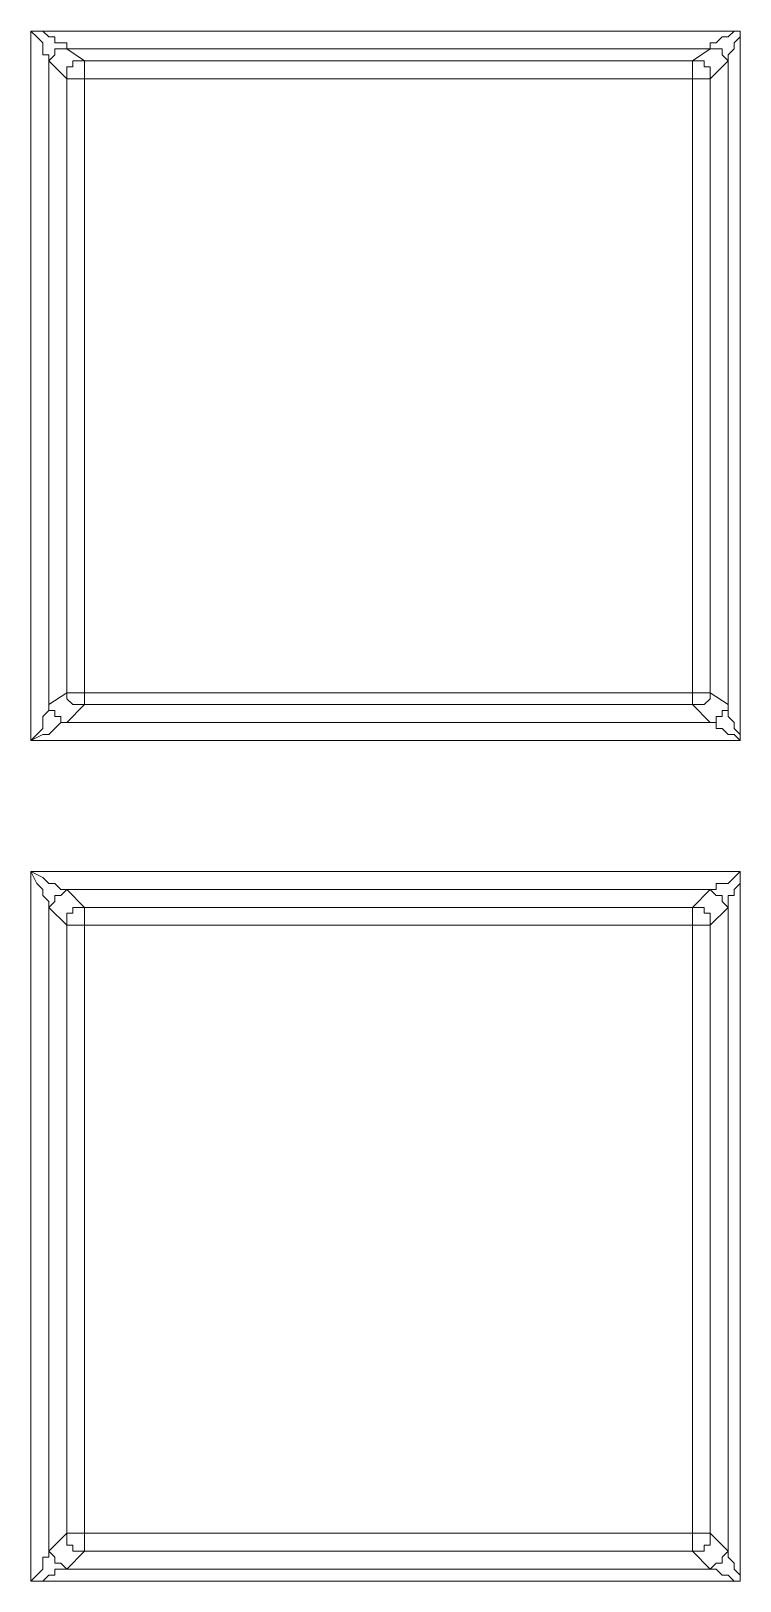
# Model space of a CAD drawing. Header units: centimetres. Extents: x -12.2 to 12.2, y -6.1 to 6.1.
# Drawn here: x -5.472 to -5.052, y -2.718 to -1.801 of the extents above; entities that cross this region are included whole.
import ezdxf

# ---------------------------------------------------------------- set-up
doc = ezdxf.new("R2010")
doc.units = ezdxf.units.CM
doc.header["$MEASUREMENT"] = 0
doc.layers.add('Camada 1', color=7, linetype='Continuous')

msp = doc.modelspace()

# ---------------------------------------------------------------- linework, layer by layer
at = {"layer": 'Camada 1', "lineweight": 9}
for points in [[(-5.47223, -1.80101), (-5.47223, -1.80101), (-5.05242, -1.80101), (-5.05242, -1.80101)], [(-5.47223, -2.22081), (-5.47223, -2.22081), (-5.47223, -1.80101), (-5.47223, -1.80101)], [(-5.05242, -1.80101), (-5.05242, -1.80101), (-5.05242, -2.22081), (-5.05242, -2.22081)], [(-5.07006, -1.81159), (-5.07006, -1.81159), (-5.45106, -1.81159), (-5.45106, -1.81159)], [(-5.45106, -1.81159), (-5.45106, -1.81159), (-5.44048, -1.81864), (-5.44048, -1.81864)], [(-5.08065, -1.81864), (-5.08065, -1.81864), (-5.07006, -1.81159), (-5.07006, -1.81159)], [(-5.46165, -1.81864), (-5.46165, -1.81864), (-5.46165, -2.19965), (-5.46165, -2.19965)], [(-5.45106, -1.82923), (-5.45106, -1.82923), (-5.46165, -1.81864), (-5.46165, -1.81864)], [(-5.44048, -1.81864), (-5.44048, -1.81864), (-5.08065, -1.81864), (-5.08065, -1.81864)], [(-5.05948, -1.81864), (-5.05948, -1.81864), (-5.07006, -1.82923), (-5.07006, -1.82923)], [(-5.05948, -2.19965), (-5.05948, -2.19965), (-5.05948, -1.81864), (-5.05948, -1.81864)], [(-5.45106, -2.19259), (-5.45106, -2.19259), (-5.45106, -1.82923), (-5.45106, -1.82923)], [(-5.44048, -1.82923), (-5.44048, -1.82923), (-5.44048, -2.19259), (-5.44048, -2.19259)], [(-5.08065, -1.82923), (-5.08065, -1.82923), (-5.44048, -1.82923), (-5.44048, -1.82923)], [(-5.08065, -2.19259), (-5.08065, -2.19259), (-5.08065, -1.82923), (-5.08065, -1.82923)], [(-5.07006, -1.82923), (-5.07006, -1.82923), (-5.07006, -2.19259), (-5.07006, -2.19259)], [(-5.46165, -2.19965), (-5.46165, -2.19965), (-5.45106, -2.19259), (-5.45106, -2.19259)], [(-5.44048, -2.19965), (-5.44048, -2.19965), (-5.45106, -2.21023), (-5.45106, -2.21023)], [(-5.44048, -2.19259), (-5.44048, -2.19259), (-5.08065, -2.19259), (-5.08065, -2.19259)], [(-5.08065, -2.19965), (-5.08065, -2.19965), (-5.44048, -2.19965), (-5.44048, -2.19965)], [(-5.07006, -2.21023), (-5.07006, -2.21023), (-5.08065, -2.19965), (-5.08065, -2.19965)], [(-5.07006, -2.19259), (-5.07006, -2.19259), (-5.05948, -2.19965), (-5.05948, -2.19965)], [(-5.45106, -2.21023), (-5.45106, -2.21023), (-5.07006, -2.21023), (-5.07006, -2.21023)], [(-5.05242, -2.22081), (-5.05242, -2.22081), (-5.47223, -2.22081), (-5.47223, -2.22081)], [(-5.47223, -2.29842), (-5.47223, -2.29842), (-5.05242, -2.29842), (-5.05242, -2.29842)], [(-5.47223, -2.71823), (-5.47223, -2.71823), (-5.47223, -2.29842), (-5.47223, -2.29842)], [(-5.05242, -2.29842), (-5.05242, -2.29842), (-5.05242, -2.71823), (-5.05242, -2.71823)], [(-5.07006, -2.30901), (-5.07006, -2.30901), (-5.45106, -2.30901), (-5.45106, -2.30901)], [(-5.45106, -2.30901), (-5.45106, -2.30901), (-5.44048, -2.31959), (-5.44048, -2.31959)], [(-5.08065, -2.31959), (-5.08065, -2.31959), (-5.07006, -2.30901), (-5.07006, -2.30901)], [(-5.46165, -2.31959), (-5.46165, -2.31959), (-5.46165, -2.70059), (-5.46165, -2.70059)], [(-5.45106, -2.33017), (-5.45106, -2.33017), (-5.46165, -2.31959), (-5.46165, -2.31959)], [(-5.44048, -2.31959), (-5.44048, -2.31959), (-5.08065, -2.31959), (-5.08065, -2.31959)], [(-5.05948, -2.31959), (-5.05948, -2.31959), (-5.07006, -2.33017), (-5.07006, -2.33017)], [(-5.05948, -2.70059), (-5.05948, -2.70059), (-5.05948, -2.31959), (-5.05948, -2.31959)], [(-5.45106, -2.69001), (-5.45106, -2.69001), (-5.45106, -2.33017), (-5.45106, -2.33017)], [(-5.44048, -2.33017), (-5.44048, -2.33017), (-5.44048, -2.69001), (-5.44048, -2.69001)], [(-5.08065, -2.33017), (-5.08065, -2.33017), (-5.44048, -2.33017), (-5.44048, -2.33017)], [(-5.08065, -2.69001), (-5.08065, -2.69001), (-5.08065, -2.33017), (-5.08065, -2.33017)], [(-5.07006, -2.33017), (-5.07006, -2.33017), (-5.07006, -2.69001), (-5.07006, -2.69001)], [(-5.46165, -2.70059), (-5.46165, -2.70059), (-5.45106, -2.69001), (-5.45106, -2.69001)], [(-5.44048, -2.69001), (-5.44048, -2.69001), (-5.08065, -2.69001), (-5.08065, -2.69001)], [(-5.07006, -2.69001), (-5.07006, -2.69001), (-5.05948, -2.70059), (-5.05948, -2.70059)], [(-5.44048, -2.70059), (-5.44048, -2.70059), (-5.45106, -2.71117), (-5.45106, -2.71117)], [(-5.08065, -2.70059), (-5.08065, -2.70059), (-5.44048, -2.70059), (-5.44048, -2.70059)], [(-5.07006, -2.71117), (-5.07006, -2.71117), (-5.08065, -2.70059), (-5.08065, -2.70059)], [(-5.45106, -2.71117), (-5.45106, -2.71117), (-5.07006, -2.71117), (-5.07006, -2.71117)], [(-5.05242, -2.71823), (-5.05242, -2.71823), (-5.47223, -2.71823), (-5.47223, -2.71823)]]:
    msp.add_open_spline(points, degree=3, dxfattribs=at)
for points, knots in [([(-5.46165, -1.81864), (-5.46165, -1.81864), (-5.46165, -1.81864), (-5.46165, -1.81864), (-5.46165, -1.81864), (-5.46165, -1.81512), (-5.46165, -1.81512), (-5.46165, -1.81512), (-5.46517, -1.81512), (-5.46517, -1.81512), (-5.46517, -1.81512), (-5.46517, -1.81159), (-5.46517, -1.81159), (-5.46517, -1.81159), (-5.46517, -1.80806), (-5.46517, -1.80806), (-5.46517, -1.80806), (-5.4687, -1.80453), (-5.4687, -1.80453), (-5.4687, -1.80453), (-5.47223, -1.80101), (-5.47223, -1.80101)], [0, 0, 0, 0, 0.142857, 0.142857, 0.142857, 0.285714, 0.285714, 0.285714, 0.428571, 0.428571, 0.428571, 0.571429, 0.571429, 0.571429, 0.714286, 0.714286, 0.714286, 0.857143, 0.857143, 0.857143, 1, 1, 1, 1]), ([(-5.47223, -1.80101), (-5.47223, -1.80101), (-5.46517, -1.80101), (-5.46517, -1.80101), (-5.46517, -1.80101), (-5.46165, -1.80453), (-5.46165, -1.80453), (-5.46165, -1.80453), (-5.45812, -1.80453), (-5.45812, -1.80453), (-5.45812, -1.80453), (-5.45812, -1.80806), (-5.45812, -1.80806), (-5.45812, -1.80806), (-5.45459, -1.80806), (-5.45459, -1.80806), (-5.45459, -1.80806), (-5.45106, -1.80806), (-5.45106, -1.80806), (-5.45106, -1.80806), (-5.45106, -1.81159), (-5.45106, -1.81159)], [0, 0, 0, 0, 0.142857, 0.142857, 0.142857, 0.285714, 0.285714, 0.285714, 0.428571, 0.428571, 0.428571, 0.571429, 0.571429, 0.571429, 0.714286, 0.714286, 0.714286, 0.857143, 0.857143, 0.857143, 1, 1, 1, 1]), ([(-5.07006, -1.81159), (-5.07006, -1.81159), (-5.07006, -1.81159), (-5.07006, -1.81159), (-5.07006, -1.81159), (-5.07006, -1.80806), (-5.07006, -1.80806), (-5.07006, -1.80806), (-5.06654, -1.80806), (-5.06654, -1.80806), (-5.06654, -1.80806), (-5.06301, -1.80453), (-5.06301, -1.80453), (-5.06301, -1.80453), (-5.05948, -1.80453), (-5.05948, -1.80453), (-5.05948, -1.80453), (-5.05595, -1.80101), (-5.05595, -1.80101), (-5.05595, -1.80101), (-5.05242, -1.80101), (-5.05242, -1.80101)], [0, 0, 0, 0, 0.142857, 0.142857, 0.142857, 0.285714, 0.285714, 0.285714, 0.428571, 0.428571, 0.428571, 0.571429, 0.571429, 0.571429, 0.714286, 0.714286, 0.714286, 0.857143, 0.857143, 0.857143, 1, 1, 1, 1]), ([(-5.05242, -1.80101), (-5.05242, -1.80101), (-5.05242, -1.80453), (-5.05242, -1.80453), (-5.05242, -1.80453), (-5.05595, -1.80806), (-5.05595, -1.80806), (-5.05595, -1.80806), (-5.05595, -1.81159), (-5.05595, -1.81159), (-5.05595, -1.81159), (-5.05948, -1.81512), (-5.05948, -1.81512), (-5.05948, -1.81512), (-5.05948, -1.81864), (-5.05948, -1.81864)], [0, 0, 0, 0, 0.2, 0.2, 0.2, 0.4, 0.4, 0.4, 0.6, 0.6, 0.6, 0.8, 0.8, 0.8, 1, 1, 1, 1]), ([(-5.45106, -1.81159), (-5.45106, -1.81159), (-5.45106, -1.81159), (-5.45106, -1.81159), (-5.45106, -1.81159), (-5.45459, -1.81159), (-5.45459, -1.81159), (-5.45459, -1.81159), (-5.45812, -1.81159), (-5.45812, -1.81159), (-5.45812, -1.81159), (-5.45812, -1.81512), (-5.45812, -1.81512), (-5.45812, -1.81512), (-5.46165, -1.81864), (-5.46165, -1.81864)], [0, 0, 0, 0, 0.2, 0.2, 0.2, 0.4, 0.4, 0.4, 0.6, 0.6, 0.6, 0.8, 0.8, 0.8, 1, 1, 1, 1]), ([(-5.05948, -1.81864), (-5.05948, -1.81864), (-5.05948, -1.81864), (-5.05948, -1.81864), (-5.05948, -1.81864), (-5.06301, -1.81512), (-5.06301, -1.81512), (-5.06301, -1.81512), (-5.06301, -1.81159), (-5.06301, -1.81159), (-5.06301, -1.81159), (-5.06654, -1.81159), (-5.06654, -1.81159), (-5.06654, -1.81159), (-5.07006, -1.81159), (-5.07006, -1.81159)], [0, 0, 0, 0, 0.2, 0.2, 0.2, 0.4, 0.4, 0.4, 0.6, 0.6, 0.6, 0.8, 0.8, 0.8, 1, 1, 1, 1]), ([(-5.44048, -1.81864), (-5.44048, -1.81864), (-5.44401, -1.81864), (-5.44401, -1.81864), (-5.44401, -1.81864), (-5.44754, -1.81864), (-5.44754, -1.81864), (-5.44754, -1.81864), (-5.44754, -1.82217), (-5.44754, -1.82217), (-5.44754, -1.82217), (-5.45106, -1.82217), (-5.45106, -1.82217), (-5.45106, -1.82217), (-5.45106, -1.8257), (-5.45106, -1.8257), (-5.45106, -1.8257), (-5.45106, -1.82923), (-5.45106, -1.82923)], [0, 0, 0, 0, 0.166667, 0.166667, 0.166667, 0.333333, 0.333333, 0.333333, 0.5, 0.5, 0.5, 0.666667, 0.666667, 0.666667, 0.833333, 0.833333, 0.833333, 1, 1, 1, 1]), ([(-5.44048, -1.81864), (-5.44048, -1.81864), (-5.44048, -1.81864), (-5.44048, -1.81864), (-5.44048, -1.81864), (-5.44048, -1.82217), (-5.44048, -1.82217), (-5.44048, -1.82217), (-5.44048, -1.8257), (-5.44048, -1.8257), (-5.44048, -1.8257), (-5.44048, -1.82923), (-5.44048, -1.82923)], [0, 0, 0, 0, 0.25, 0.25, 0.25, 0.5, 0.5, 0.5, 0.75, 0.75, 0.75, 1, 1, 1, 1]), ([(-5.07006, -1.82923), (-5.07006, -1.82923), (-5.07006, -1.8257), (-5.07006, -1.8257), (-5.07006, -1.8257), (-5.07006, -1.82217), (-5.07006, -1.82217), (-5.07006, -1.82217), (-5.07359, -1.82217), (-5.07359, -1.82217), (-5.07359, -1.82217), (-5.07359, -1.81864), (-5.07359, -1.81864), (-5.07359, -1.81864), (-5.07712, -1.81864), (-5.07712, -1.81864), (-5.07712, -1.81864), (-5.08065, -1.81864), (-5.08065, -1.81864)], [0, 0, 0, 0, 0.166667, 0.166667, 0.166667, 0.333333, 0.333333, 0.333333, 0.5, 0.5, 0.5, 0.666667, 0.666667, 0.666667, 0.833333, 0.833333, 0.833333, 1, 1, 1, 1]), ([(-5.08065, -1.81864), (-5.08065, -1.81864), (-5.08065, -1.81864), (-5.08065, -1.81864), (-5.08065, -1.81864), (-5.08065, -1.82217), (-5.08065, -1.82217), (-5.08065, -1.82217), (-5.08065, -1.8257), (-5.08065, -1.8257), (-5.08065, -1.8257), (-5.08065, -1.82923), (-5.08065, -1.82923)], [0, 0, 0, 0, 0.25, 0.25, 0.25, 0.5, 0.5, 0.5, 0.75, 0.75, 0.75, 1, 1, 1, 1]), ([(-5.44048, -1.82923), (-5.44048, -1.82923), (-5.44401, -1.82923), (-5.44401, -1.82923), (-5.44401, -1.82923), (-5.44754, -1.82923), (-5.44754, -1.82923), (-5.44754, -1.82923), (-5.45106, -1.82923), (-5.45106, -1.82923)], [0, 0, 0, 0, 0.333333, 0.333333, 0.333333, 0.666667, 0.666667, 0.666667, 1, 1, 1, 1]), ([(-5.07006, -1.82923), (-5.07006, -1.82923), (-5.07006, -1.82923), (-5.07006, -1.82923), (-5.07006, -1.82923), (-5.07359, -1.82923), (-5.07359, -1.82923), (-5.07359, -1.82923), (-5.07712, -1.82923), (-5.07712, -1.82923), (-5.07712, -1.82923), (-5.08065, -1.82923), (-5.08065, -1.82923)], [0, 0, 0, 0, 0.25, 0.25, 0.25, 0.5, 0.5, 0.5, 0.75, 0.75, 0.75, 1, 1, 1, 1]), ([(-5.47223, -2.22081), (-5.47223, -2.22081), (-5.4687, -2.21728), (-5.4687, -2.21728), (-5.4687, -2.21728), (-5.46517, -2.21376), (-5.46517, -2.21376), (-5.46517, -2.21376), (-5.46517, -2.21023), (-5.46517, -2.21023), (-5.46517, -2.21023), (-5.46517, -2.2067), (-5.46517, -2.2067), (-5.46517, -2.2067), (-5.46165, -2.20317), (-5.46165, -2.20317), (-5.46165, -2.20317), (-5.46165, -2.19965), (-5.46165, -2.19965)], [0, 0, 0, 0, 0.166667, 0.166667, 0.166667, 0.333333, 0.333333, 0.333333, 0.5, 0.5, 0.5, 0.666667, 0.666667, 0.666667, 0.833333, 0.833333, 0.833333, 1, 1, 1, 1]), ([(-5.46165, -2.19965), (-5.46165, -2.19965), (-5.46165, -2.20317), (-5.46165, -2.20317), (-5.46165, -2.20317), (-5.45812, -2.20317), (-5.45812, -2.20317), (-5.45812, -2.20317), (-5.45812, -2.2067), (-5.45812, -2.2067), (-5.45812, -2.2067), (-5.45459, -2.2067), (-5.45459, -2.2067), (-5.45459, -2.2067), (-5.45459, -2.21023), (-5.45459, -2.21023), (-5.45459, -2.21023), (-5.45106, -2.21023), (-5.45106, -2.21023)], [0, 0, 0, 0, 0.166667, 0.166667, 0.166667, 0.333333, 0.333333, 0.333333, 0.5, 0.5, 0.5, 0.666667, 0.666667, 0.666667, 0.833333, 0.833333, 0.833333, 1, 1, 1, 1]), ([(-5.45106, -2.19259), (-5.45106, -2.19259), (-5.45106, -2.19259), (-5.45106, -2.19259), (-5.45106, -2.19259), (-5.45106, -2.19612), (-5.45106, -2.19612), (-5.45106, -2.19612), (-5.44754, -2.19965), (-5.44754, -2.19965), (-5.44754, -2.19965), (-5.44401, -2.19965), (-5.44401, -2.19965), (-5.44401, -2.19965), (-5.44048, -2.19965), (-5.44048, -2.19965)], [0, 0, 0, 0, 0.2, 0.2, 0.2, 0.4, 0.4, 0.4, 0.6, 0.6, 0.6, 0.8, 0.8, 0.8, 1, 1, 1, 1]), ([(-5.44048, -2.19259), (-5.44048, -2.19259), (-5.44401, -2.19259), (-5.44401, -2.19259), (-5.44401, -2.19259), (-5.44754, -2.19259), (-5.44754, -2.19259), (-5.44754, -2.19259), (-5.45106, -2.19259), (-5.45106, -2.19259)], [0, 0, 0, 0, 0.333333, 0.333333, 0.333333, 0.666667, 0.666667, 0.666667, 1, 1, 1, 1]), ([(-5.44048, -2.19259), (-5.44048, -2.19259), (-5.44048, -2.19259), (-5.44048, -2.19259), (-5.44048, -2.19259), (-5.44048, -2.19612), (-5.44048, -2.19612), (-5.44048, -2.19612), (-5.44048, -2.19965), (-5.44048, -2.19965)], [0, 0, 0, 0, 0.333333, 0.333333, 0.333333, 0.666667, 0.666667, 0.666667, 1, 1, 1, 1]), ([(-5.07006, -2.19259), (-5.07006, -2.19259), (-5.07006, -2.19259), (-5.07006, -2.19259), (-5.07006, -2.19259), (-5.07006, -2.19612), (-5.07006, -2.19612), (-5.07006, -2.19612), (-5.07359, -2.19965), (-5.07359, -2.19965), (-5.07359, -2.19965), (-5.07712, -2.19965), (-5.07712, -2.19965), (-5.07712, -2.19965), (-5.08065, -2.19965), (-5.08065, -2.19965)], [0, 0, 0, 0, 0.2, 0.2, 0.2, 0.4, 0.4, 0.4, 0.6, 0.6, 0.6, 0.8, 0.8, 0.8, 1, 1, 1, 1]), ([(-5.08065, -2.19259), (-5.08065, -2.19259), (-5.08065, -2.19259), (-5.08065, -2.19259), (-5.08065, -2.19259), (-5.08065, -2.19612), (-5.08065, -2.19612), (-5.08065, -2.19612), (-5.08065, -2.19965), (-5.08065, -2.19965)], [0, 0, 0, 0, 0.333333, 0.333333, 0.333333, 0.666667, 0.666667, 0.666667, 1, 1, 1, 1]), ([(-5.07006, -2.19259), (-5.07006, -2.19259), (-5.07006, -2.19259), (-5.07006, -2.19259), (-5.07006, -2.19259), (-5.07359, -2.19259), (-5.07359, -2.19259), (-5.07359, -2.19259), (-5.07712, -2.19259), (-5.07712, -2.19259), (-5.07712, -2.19259), (-5.08065, -2.19259), (-5.08065, -2.19259)], [0, 0, 0, 0, 0.25, 0.25, 0.25, 0.5, 0.5, 0.5, 0.75, 0.75, 0.75, 1, 1, 1, 1]), ([(-5.05948, -2.19965), (-5.05948, -2.19965), (-5.05948, -2.20317), (-5.05948, -2.20317), (-5.05948, -2.20317), (-5.06301, -2.20317), (-5.06301, -2.20317), (-5.06301, -2.20317), (-5.06301, -2.2067), (-5.06301, -2.2067), (-5.06301, -2.2067), (-5.06654, -2.2067), (-5.06654, -2.2067), (-5.06654, -2.2067), (-5.06654, -2.21023), (-5.06654, -2.21023), (-5.06654, -2.21023), (-5.07006, -2.21023), (-5.07006, -2.21023)], [0, 0, 0, 0, 0.166667, 0.166667, 0.166667, 0.333333, 0.333333, 0.333333, 0.5, 0.5, 0.5, 0.666667, 0.666667, 0.666667, 0.833333, 0.833333, 0.833333, 1, 1, 1, 1]), ([(-5.05948, -2.19965), (-5.05948, -2.19965), (-5.05948, -2.19965), (-5.05948, -2.19965), (-5.05948, -2.19965), (-5.05948, -2.20317), (-5.05948, -2.20317), (-5.05948, -2.20317), (-5.05948, -2.2067), (-5.05948, -2.2067), (-5.05948, -2.2067), (-5.05595, -2.21023), (-5.05595, -2.21023), (-5.05595, -2.21023), (-5.05595, -2.21376), (-5.05595, -2.21376), (-5.05595, -2.21376), (-5.05242, -2.21728), (-5.05242, -2.21728), (-5.05242, -2.21728), (-5.05242, -2.22081), (-5.05242, -2.22081)], [0, 0, 0, 0, 0.142857, 0.142857, 0.142857, 0.285714, 0.285714, 0.285714, 0.428571, 0.428571, 0.428571, 0.571429, 0.571429, 0.571429, 0.714286, 0.714286, 0.714286, 0.857143, 0.857143, 0.857143, 1, 1, 1, 1]), ([(-5.45106, -2.21023), (-5.45106, -2.21023), (-5.45106, -2.21023), (-5.45106, -2.21023), (-5.45106, -2.21023), (-5.45459, -2.21023), (-5.45459, -2.21023), (-5.45459, -2.21023), (-5.45812, -2.21376), (-5.45812, -2.21376), (-5.45812, -2.21376), (-5.46165, -2.21728), (-5.46165, -2.21728), (-5.46165, -2.21728), (-5.46517, -2.21728), (-5.46517, -2.21728), (-5.46517, -2.21728), (-5.47223, -2.22081), (-5.47223, -2.22081)], [0, 0, 0, 0, 0.166667, 0.166667, 0.166667, 0.333333, 0.333333, 0.333333, 0.5, 0.5, 0.5, 0.666667, 0.666667, 0.666667, 0.833333, 0.833333, 0.833333, 1, 1, 1, 1]), ([(-5.05242, -2.22081), (-5.05242, -2.22081), (-5.05595, -2.21728), (-5.05595, -2.21728), (-5.05595, -2.21728), (-5.05948, -2.21728), (-5.05948, -2.21728), (-5.05948, -2.21728), (-5.06301, -2.21376), (-5.06301, -2.21376), (-5.06301, -2.21376), (-5.06654, -2.21376), (-5.06654, -2.21376), (-5.06654, -2.21376), (-5.06654, -2.21023), (-5.06654, -2.21023), (-5.06654, -2.21023), (-5.07006, -2.21023), (-5.07006, -2.21023)], [0, 0, 0, 0, 0.166667, 0.166667, 0.166667, 0.333333, 0.333333, 0.333333, 0.5, 0.5, 0.5, 0.666667, 0.666667, 0.666667, 0.833333, 0.833333, 0.833333, 1, 1, 1, 1]), ([(-5.46165, -2.31959), (-5.46165, -2.31959), (-5.46165, -2.31959), (-5.46165, -2.31959), (-5.46165, -2.31959), (-5.46165, -2.31606), (-5.46165, -2.31606), (-5.46165, -2.31606), (-5.46517, -2.31253), (-5.46517, -2.31253), (-5.46517, -2.31253), (-5.46517, -2.30901), (-5.46517, -2.30901), (-5.46517, -2.30901), (-5.4687, -2.30548), (-5.4687, -2.30548), (-5.4687, -2.30548), (-5.47223, -2.29842), (-5.47223, -2.29842)], [0, 0, 0, 0, 0.166667, 0.166667, 0.166667, 0.333333, 0.333333, 0.333333, 0.5, 0.5, 0.5, 0.666667, 0.666667, 0.666667, 0.833333, 0.833333, 0.833333, 1, 1, 1, 1]), ([(-5.47223, -2.29842), (-5.47223, -2.29842), (-5.46517, -2.30195), (-5.46517, -2.30195), (-5.46517, -2.30195), (-5.46165, -2.30548), (-5.46165, -2.30548), (-5.46165, -2.30548), (-5.45812, -2.30548), (-5.45812, -2.30548), (-5.45812, -2.30548), (-5.45459, -2.30901), (-5.45459, -2.30901), (-5.45459, -2.30901), (-5.45106, -2.30901), (-5.45106, -2.30901)], [0, 0, 0, 0, 0.2, 0.2, 0.2, 0.4, 0.4, 0.4, 0.6, 0.6, 0.6, 0.8, 0.8, 0.8, 1, 1, 1, 1]), ([(-5.07006, -2.30901), (-5.07006, -2.30901), (-5.07006, -2.30901), (-5.07006, -2.30901), (-5.07006, -2.30901), (-5.06654, -2.30901), (-5.06654, -2.30901), (-5.06654, -2.30901), (-5.06654, -2.30548), (-5.06654, -2.30548), (-5.06654, -2.30548), (-5.06301, -2.30548), (-5.06301, -2.30548), (-5.06301, -2.30548), (-5.05948, -2.30548), (-5.05948, -2.30548), (-5.05948, -2.30548), (-5.05595, -2.30195), (-5.05595, -2.30195), (-5.05595, -2.30195), (-5.05242, -2.29842), (-5.05242, -2.29842)], [0, 0, 0, 0, 0.142857, 0.142857, 0.142857, 0.285714, 0.285714, 0.285714, 0.428571, 0.428571, 0.428571, 0.571429, 0.571429, 0.571429, 0.714286, 0.714286, 0.714286, 0.857143, 0.857143, 0.857143, 1, 1, 1, 1]), ([(-5.05242, -2.29842), (-5.05242, -2.29842), (-5.05242, -2.30548), (-5.05242, -2.30548), (-5.05242, -2.30548), (-5.05595, -2.30901), (-5.05595, -2.30901), (-5.05595, -2.30901), (-5.05595, -2.31253), (-5.05595, -2.31253), (-5.05595, -2.31253), (-5.05948, -2.31253), (-5.05948, -2.31253), (-5.05948, -2.31253), (-5.05948, -2.31606), (-5.05948, -2.31606), (-5.05948, -2.31606), (-5.05948, -2.31959), (-5.05948, -2.31959)], [0, 0, 0, 0, 0.166667, 0.166667, 0.166667, 0.333333, 0.333333, 0.333333, 0.5, 0.5, 0.5, 0.666667, 0.666667, 0.666667, 0.833333, 0.833333, 0.833333, 1, 1, 1, 1]), ([(-5.45106, -2.30901), (-5.45106, -2.30901), (-5.45106, -2.30901), (-5.45106, -2.30901), (-5.45106, -2.30901), (-5.45459, -2.31253), (-5.45459, -2.31253), (-5.45459, -2.31253), (-5.45812, -2.31253), (-5.45812, -2.31253), (-5.45812, -2.31253), (-5.45812, -2.31606), (-5.45812, -2.31606), (-5.45812, -2.31606), (-5.46165, -2.31959), (-5.46165, -2.31959)], [0, 0, 0, 0, 0.2, 0.2, 0.2, 0.4, 0.4, 0.4, 0.6, 0.6, 0.6, 0.8, 0.8, 0.8, 1, 1, 1, 1]), ([(-5.05948, -2.31959), (-5.05948, -2.31959), (-5.05948, -2.31959), (-5.05948, -2.31959), (-5.05948, -2.31959), (-5.06301, -2.31606), (-5.06301, -2.31606), (-5.06301, -2.31606), (-5.06301, -2.31253), (-5.06301, -2.31253), (-5.06301, -2.31253), (-5.06654, -2.31253), (-5.06654, -2.31253), (-5.06654, -2.31253), (-5.07006, -2.30901), (-5.07006, -2.30901)], [0, 0, 0, 0, 0.2, 0.2, 0.2, 0.4, 0.4, 0.4, 0.6, 0.6, 0.6, 0.8, 0.8, 0.8, 1, 1, 1, 1]), ([(-5.44048, -2.31959), (-5.44048, -2.31959), (-5.44401, -2.31959), (-5.44401, -2.31959), (-5.44401, -2.31959), (-5.44754, -2.31959), (-5.44754, -2.31959), (-5.44754, -2.31959), (-5.44754, -2.32312), (-5.44754, -2.32312), (-5.44754, -2.32312), (-5.45106, -2.32312), (-5.45106, -2.32312), (-5.45106, -2.32312), (-5.45106, -2.32664), (-5.45106, -2.32664), (-5.45106, -2.32664), (-5.45106, -2.33017), (-5.45106, -2.33017)], [0, 0, 0, 0, 0.166667, 0.166667, 0.166667, 0.333333, 0.333333, 0.333333, 0.5, 0.5, 0.5, 0.666667, 0.666667, 0.666667, 0.833333, 0.833333, 0.833333, 1, 1, 1, 1]), ([(-5.44048, -2.31959), (-5.44048, -2.31959), (-5.44048, -2.31959), (-5.44048, -2.31959), (-5.44048, -2.31959), (-5.44048, -2.32312), (-5.44048, -2.32312), (-5.44048, -2.32312), (-5.44048, -2.32664), (-5.44048, -2.32664), (-5.44048, -2.32664), (-5.44048, -2.33017), (-5.44048, -2.33017)], [0, 0, 0, 0, 0.25, 0.25, 0.25, 0.5, 0.5, 0.5, 0.75, 0.75, 0.75, 1, 1, 1, 1]), ([(-5.07006, -2.33017), (-5.07006, -2.33017), (-5.07006, -2.32664), (-5.07006, -2.32664), (-5.07006, -2.32664), (-5.07006, -2.32312), (-5.07006, -2.32312), (-5.07006, -2.32312), (-5.07359, -2.32312), (-5.07359, -2.32312), (-5.07359, -2.32312), (-5.07359, -2.31959), (-5.07359, -2.31959), (-5.07359, -2.31959), (-5.07712, -2.31959), (-5.07712, -2.31959), (-5.07712, -2.31959), (-5.08065, -2.31959), (-5.08065, -2.31959)], [0, 0, 0, 0, 0.166667, 0.166667, 0.166667, 0.333333, 0.333333, 0.333333, 0.5, 0.5, 0.5, 0.666667, 0.666667, 0.666667, 0.833333, 0.833333, 0.833333, 1, 1, 1, 1]), ([(-5.08065, -2.31959), (-5.08065, -2.31959), (-5.08065, -2.31959), (-5.08065, -2.31959), (-5.08065, -2.31959), (-5.08065, -2.32312), (-5.08065, -2.32312), (-5.08065, -2.32312), (-5.08065, -2.32664), (-5.08065, -2.32664), (-5.08065, -2.32664), (-5.08065, -2.33017), (-5.08065, -2.33017)], [0, 0, 0, 0, 0.25, 0.25, 0.25, 0.5, 0.5, 0.5, 0.75, 0.75, 0.75, 1, 1, 1, 1]), ([(-5.44048, -2.33017), (-5.44048, -2.33017), (-5.44401, -2.33017), (-5.44401, -2.33017), (-5.44401, -2.33017), (-5.44754, -2.33017), (-5.44754, -2.33017), (-5.44754, -2.33017), (-5.45106, -2.33017), (-5.45106, -2.33017)], [0, 0, 0, 0, 0.333333, 0.333333, 0.333333, 0.666667, 0.666667, 0.666667, 1, 1, 1, 1]), ([(-5.07006, -2.33017), (-5.07006, -2.33017), (-5.07006, -2.33017), (-5.07006, -2.33017), (-5.07006, -2.33017), (-5.07359, -2.33017), (-5.07359, -2.33017), (-5.07359, -2.33017), (-5.07712, -2.33017), (-5.07712, -2.33017), (-5.07712, -2.33017), (-5.08065, -2.33017), (-5.08065, -2.33017)], [0, 0, 0, 0, 0.25, 0.25, 0.25, 0.5, 0.5, 0.5, 0.75, 0.75, 0.75, 1, 1, 1, 1]), ([(-5.45106, -2.69001), (-5.45106, -2.69001), (-5.45106, -2.69353), (-5.45106, -2.69353), (-5.45106, -2.69353), (-5.45106, -2.69706), (-5.45106, -2.69706), (-5.45106, -2.69706), (-5.44754, -2.69706), (-5.44754, -2.69706), (-5.44754, -2.69706), (-5.44754, -2.70059), (-5.44754, -2.70059), (-5.44754, -2.70059), (-5.44401, -2.70059), (-5.44401, -2.70059), (-5.44401, -2.70059), (-5.44048, -2.70059), (-5.44048, -2.70059)], [0, 0, 0, 0, 0.166667, 0.166667, 0.166667, 0.333333, 0.333333, 0.333333, 0.5, 0.5, 0.5, 0.666667, 0.666667, 0.666667, 0.833333, 0.833333, 0.833333, 1, 1, 1, 1]), ([(-5.44048, -2.69001), (-5.44048, -2.69001), (-5.44401, -2.69001), (-5.44401, -2.69001), (-5.44401, -2.69001), (-5.44754, -2.69001), (-5.44754, -2.69001), (-5.44754, -2.69001), (-5.45106, -2.69001), (-5.45106, -2.69001)], [0, 0, 0, 0, 0.333333, 0.333333, 0.333333, 0.666667, 0.666667, 0.666667, 1, 1, 1, 1]), ([(-5.44048, -2.69001), (-5.44048, -2.69001), (-5.44048, -2.69353), (-5.44048, -2.69353), (-5.44048, -2.69353), (-5.44048, -2.69706), (-5.44048, -2.69706), (-5.44048, -2.69706), (-5.44048, -2.70059), (-5.44048, -2.70059)], [0, 0, 0, 0, 0.333333, 0.333333, 0.333333, 0.666667, 0.666667, 0.666667, 1, 1, 1, 1]), ([(-5.07006, -2.69001), (-5.07006, -2.69001), (-5.07006, -2.69353), (-5.07006, -2.69353), (-5.07006, -2.69353), (-5.07006, -2.69706), (-5.07006, -2.69706), (-5.07006, -2.69706), (-5.07359, -2.69706), (-5.07359, -2.69706), (-5.07359, -2.69706), (-5.07359, -2.70059), (-5.07359, -2.70059), (-5.07359, -2.70059), (-5.07712, -2.70059), (-5.07712, -2.70059), (-5.07712, -2.70059), (-5.08065, -2.70059), (-5.08065, -2.70059)], [0, 0, 0, 0, 0.166667, 0.166667, 0.166667, 0.333333, 0.333333, 0.333333, 0.5, 0.5, 0.5, 0.666667, 0.666667, 0.666667, 0.833333, 0.833333, 0.833333, 1, 1, 1, 1]), ([(-5.08065, -2.69001), (-5.08065, -2.69001), (-5.08065, -2.69353), (-5.08065, -2.69353), (-5.08065, -2.69353), (-5.08065, -2.69706), (-5.08065, -2.69706), (-5.08065, -2.69706), (-5.08065, -2.70059), (-5.08065, -2.70059)], [0, 0, 0, 0, 0.333333, 0.333333, 0.333333, 0.666667, 0.666667, 0.666667, 1, 1, 1, 1]), ([(-5.07006, -2.69001), (-5.07006, -2.69001), (-5.07006, -2.69001), (-5.07006, -2.69001), (-5.07006, -2.69001), (-5.07359, -2.69001), (-5.07359, -2.69001), (-5.07359, -2.69001), (-5.07712, -2.69001), (-5.07712, -2.69001), (-5.07712, -2.69001), (-5.08065, -2.69001), (-5.08065, -2.69001)], [0, 0, 0, 0, 0.25, 0.25, 0.25, 0.5, 0.5, 0.5, 0.75, 0.75, 0.75, 1, 1, 1, 1]), ([(-5.47223, -2.71823), (-5.47223, -2.71823), (-5.4687, -2.7147), (-5.4687, -2.7147), (-5.4687, -2.7147), (-5.46517, -2.71117), (-5.46517, -2.71117), (-5.46517, -2.71117), (-5.46517, -2.70765), (-5.46517, -2.70765), (-5.46517, -2.70765), (-5.46517, -2.70412), (-5.46517, -2.70412), (-5.46517, -2.70412), (-5.46165, -2.70412), (-5.46165, -2.70412), (-5.46165, -2.70412), (-5.46165, -2.70059), (-5.46165, -2.70059)], [0, 0, 0, 0, 0.166667, 0.166667, 0.166667, 0.333333, 0.333333, 0.333333, 0.5, 0.5, 0.5, 0.666667, 0.666667, 0.666667, 0.833333, 0.833333, 0.833333, 1, 1, 1, 1]), ([(-5.46165, -2.70059), (-5.46165, -2.70059), (-5.46165, -2.70059), (-5.46165, -2.70059), (-5.46165, -2.70059), (-5.45812, -2.70412), (-5.45812, -2.70412), (-5.45812, -2.70412), (-5.45812, -2.70765), (-5.45812, -2.70765), (-5.45812, -2.70765), (-5.45459, -2.70765), (-5.45459, -2.70765), (-5.45459, -2.70765), (-5.45106, -2.71117), (-5.45106, -2.71117)], [0, 0, 0, 0, 0.2, 0.2, 0.2, 0.4, 0.4, 0.4, 0.6, 0.6, 0.6, 0.8, 0.8, 0.8, 1, 1, 1, 1]), ([(-5.05948, -2.70059), (-5.05948, -2.70059), (-5.05948, -2.70059), (-5.05948, -2.70059), (-5.05948, -2.70059), (-5.06301, -2.70412), (-5.06301, -2.70412), (-5.06301, -2.70412), (-5.06301, -2.70765), (-5.06301, -2.70765), (-5.06301, -2.70765), (-5.06654, -2.70765), (-5.06654, -2.70765), (-5.06654, -2.70765), (-5.07006, -2.71117), (-5.07006, -2.71117)], [0, 0, 0, 0, 0.2, 0.2, 0.2, 0.4, 0.4, 0.4, 0.6, 0.6, 0.6, 0.8, 0.8, 0.8, 1, 1, 1, 1]), ([(-5.05948, -2.70059), (-5.05948, -2.70059), (-5.05948, -2.70059), (-5.05948, -2.70059), (-5.05948, -2.70059), (-5.05948, -2.70412), (-5.05948, -2.70412), (-5.05948, -2.70412), (-5.05595, -2.70765), (-5.05595, -2.70765), (-5.05595, -2.70765), (-5.05595, -2.71117), (-5.05595, -2.71117), (-5.05595, -2.71117), (-5.05242, -2.7147), (-5.05242, -2.7147), (-5.05242, -2.7147), (-5.05242, -2.71823), (-5.05242, -2.71823)], [0, 0, 0, 0, 0.166667, 0.166667, 0.166667, 0.333333, 0.333333, 0.333333, 0.5, 0.5, 0.5, 0.666667, 0.666667, 0.666667, 0.833333, 0.833333, 0.833333, 1, 1, 1, 1]), ([(-5.45106, -2.71117), (-5.45106, -2.71117), (-5.45106, -2.71117), (-5.45106, -2.71117), (-5.45106, -2.71117), (-5.45459, -2.71117), (-5.45459, -2.71117), (-5.45459, -2.71117), (-5.45812, -2.71117), (-5.45812, -2.71117), (-5.45812, -2.71117), (-5.45812, -2.7147), (-5.45812, -2.7147), (-5.45812, -2.7147), (-5.46165, -2.7147), (-5.46165, -2.7147), (-5.46165, -2.7147), (-5.46517, -2.71823), (-5.46517, -2.71823), (-5.46517, -2.71823), (-5.47223, -2.71823), (-5.47223, -2.71823)], [0, 0, 0, 0, 0.142857, 0.142857, 0.142857, 0.285714, 0.285714, 0.285714, 0.428571, 0.428571, 0.428571, 0.571429, 0.571429, 0.571429, 0.714286, 0.714286, 0.714286, 0.857143, 0.857143, 0.857143, 1, 1, 1, 1]), ([(-5.05242, -2.71823), (-5.05242, -2.71823), (-5.05595, -2.71823), (-5.05595, -2.71823), (-5.05595, -2.71823), (-5.05948, -2.7147), (-5.05948, -2.7147), (-5.05948, -2.7147), (-5.06301, -2.7147), (-5.06301, -2.7147), (-5.06301, -2.7147), (-5.06654, -2.71117), (-5.06654, -2.71117), (-5.06654, -2.71117), (-5.07006, -2.71117), (-5.07006, -2.71117)], [0, 0, 0, 0, 0.2, 0.2, 0.2, 0.4, 0.4, 0.4, 0.6, 0.6, 0.6, 0.8, 0.8, 0.8, 1, 1, 1, 1])]:
    msp.add_open_spline(points, degree=3, knots=knots, dxfattribs=at)

doc.saveas('drawing.dxf')
